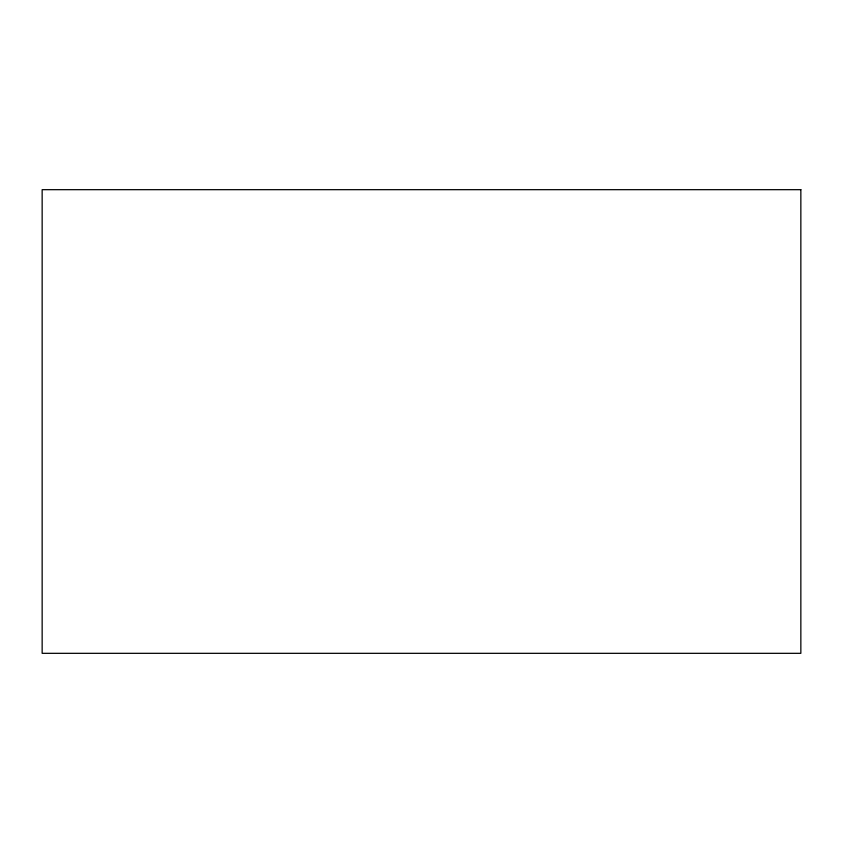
<?xml version="1.0" encoding="UTF-8"?>
<svg xmlns="http://www.w3.org/2000/svg" width="843" height="843" viewBox="0 0 843 843"><rect width="100%" height="100%" fill="white"/><g stroke="black" fill="none" stroke-linecap="round" stroke-linejoin="round"><path stroke-width="1.26" d="M800.85 189.675L42.15 189.675L42.15 653.325L800.85 653.325L800.85 189.675"/></g></svg>
